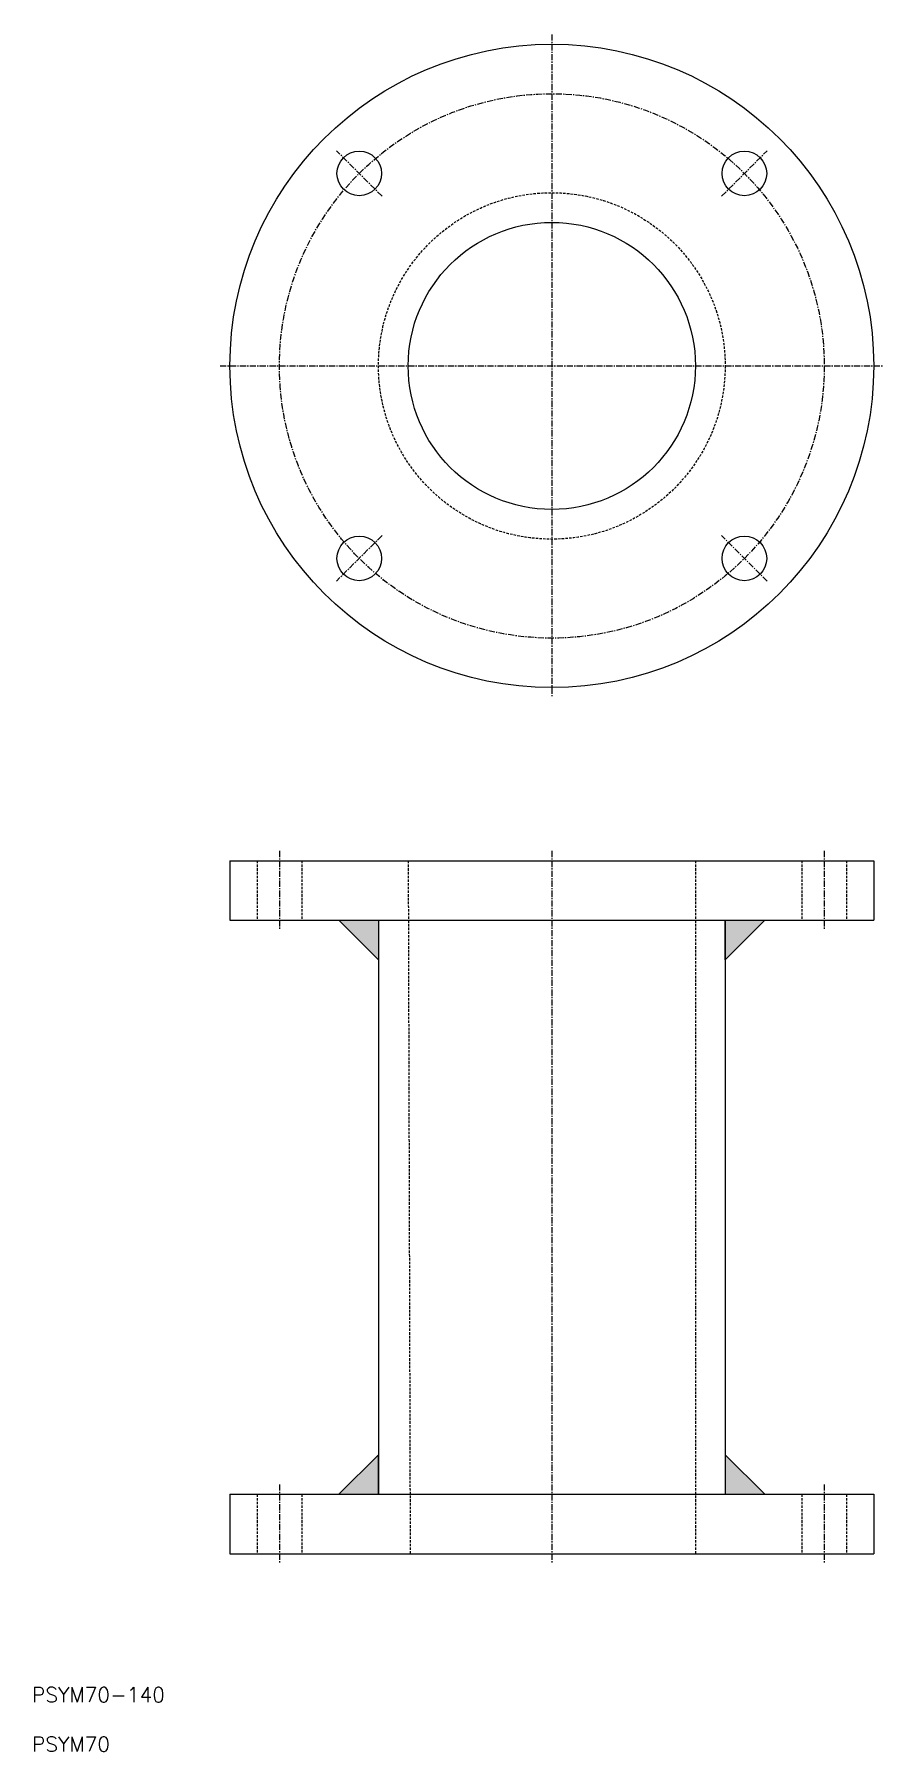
# Model space of a CAD drawing. Extents: x 11 to 182, y 10 to 357.
import ezdxf

# ---------------------------------------------------------------- set-up
doc = ezdxf.new("R2010")
doc.units = 0
doc.linetypes.add('CENTER', pattern=[2, 1.25, -0.25, 0.25, -0.25])
doc.linetypes.add('DASHED', pattern=[0.75, 0.5, -0.25])
doc.layers.get('0').update_dxf_attribs({"linetype": 'CONTINUOUS'})
doc.layers.add('CENTER', color=1, linetype='CENTER')
doc.styles.get("Standard").update_dxf_attribs({"font": 'txt.shx'})

# ---------------------------------------------------------------- blocks, each defined once
blk = doc.blocks.new('*U15')
at = {"color": 7, "linetype": 'CONTINUOUS'}
for p, q in [((72, 178), (80, 178)), ((80, 170), (72, 178)), ((80, 178), (80, 170)), ((150, 178), (158, 178)), ((158, 178), (150, 170)), ((150, 170), (150, 178)), ((80, 70), (72, 62)), ((80, 62), (80, 70)), ((150, 70), (150, 62)), ((158, 62), (150, 70)), ((72, 62), (80, 62)), ((150, 62), (158, 62))]:
    blk.add_line(p, q, dxfattribs=at)
for points in [[(72, 178), (72, 178), (80, 178)], [(150, 178), (150, 178), (158, 178)], [(80, 70), (72, 62), (80, 62)], [(150, 70), (150, 62), (158, 62)], [(72, 62), (72, 62), (80, 62)], [(150, 62), (150, 62), (158, 62)]]:
    blk.add_solid(points, dxfattribs=at)
at = {"color": 7, "linetype": 'CONTINUOUS', "extrusion": (0, 0, -1)}
for points in [[(-72, 178), (-80, 178), (-80, 170)], [(-150, 178), (-158, 178), (-150, 170)]]:
    blk.add_solid(points, dxfattribs=at)

msp = doc.modelspace()

# ---------------------------------------------------------------- linework, layer by layer
at = {"color": 7, "linetype": 'CONTINUOUS'}
for p, q in [((50, 190), (50, 178)), ((50, 190), (180, 190)), ((180, 190), (180, 178)), ((50, 178), (180, 178)), ((72, 178), (80, 170)), ((80, 178), (80, 62)), ((150, 178), (150, 62)), ((150, 170), (158, 178)), ((72, 62), (80, 70)), ((158, 62), (150, 70)), ((50, 62), (50, 50)), ((50, 62), (180, 62)), ((180, 62), (180, 50)), ((50, 50), (180, 50))]:
    msp.add_line(p, q, dxfattribs=at)
at = {"color": 3, "linetype": 'DASHED'}
for p, q in [((55.5, 190), (55.5, 178)), ((64.5, 190), (64.5, 178)), ((86, 190), (86.4, 50)), ((144, 190), (144, 50)), ((165.5, 190), (165.5, 178)), ((174.5, 190), (174.5, 178)), ((55.5, 62), (55.5, 50)), ((64.5, 62), (64.5, 50)), ((165.5, 62), (165.5, 50)), ((174.5, 62), (174.5, 50))]:
    msp.add_line(p, q, dxfattribs=at)
at = {"color": 7, "linetype": 'CONTINUOUS'}
for centre, radius in [((115, 290), 65), ((76.11, 328.89), 4.5), ((153.89, 328.89), 4.5), ((115, 290), 29), ((76.11, 251.11), 4.5), ((153.89, 251.11), 4.5)]:
    msp.add_circle(centre, radius, dxfattribs=at)
at = {"color": 3, "linetype": 'DASHED'}
msp.add_circle((115, 290), 35, dxfattribs=at)
at = {"layer": 'CENTER', "color": 1, "linetype": 'CENTER'}
for p, q in [((115, 357), (115, 223)), ((80.71, 324.29), (71.51, 333.49)), ((149.29, 324.29), (158.49, 333.49)), ((48, 290), (182, 290)), ((80.71, 255.71), (71.51, 246.51)), ((158.49, 246.51), (149.29, 255.71)), ((60, 192), (60, 176)), ((115, 192), (115, 48)), ((170, 192), (170, 176)), ((60, 64), (60, 48)), ((170, 64), (170, 48))]:
    msp.add_line(p, q, dxfattribs=at)
msp.add_circle((115, 290), 55, dxfattribs=at)

# ---------------------------------------------------------------- block references
at = {"color": 7, "linetype": 'CONTINUOUS'}
msp.add_blockref('*U15', (0, 0), dxfattribs=at)

# ---------------------------------------------------------------- texts
for s, p in [('PSYM70-140', (10, 20)), ('PSYM70', (10, 10))]:
    msp.add_text(s, height=3, dxfattribs=at).set_placement(p)

doc.saveas('drawing.dxf')
